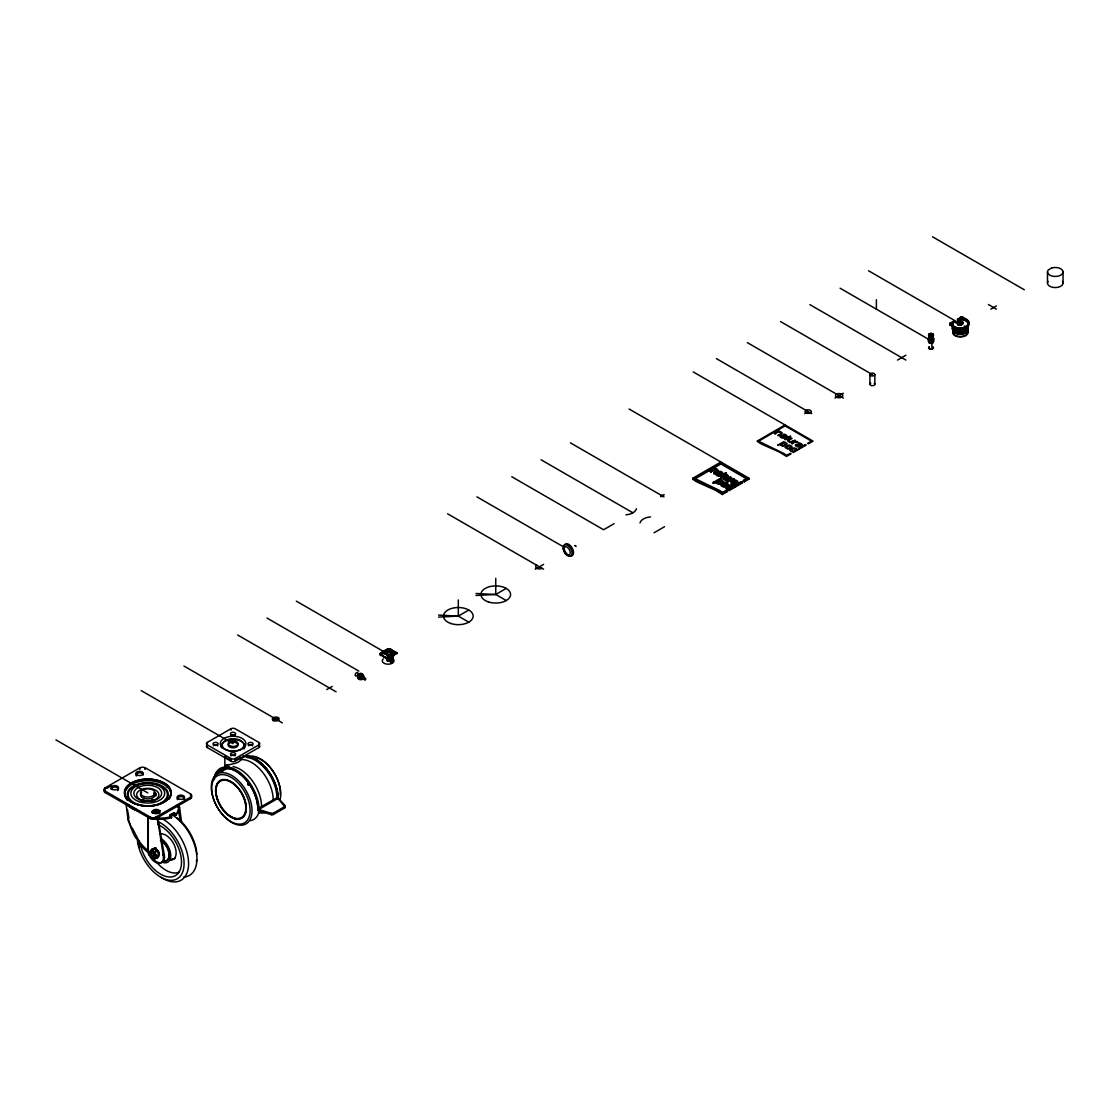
<?xml version="1.0" encoding="UTF-8"?>
<svg xmlns="http://www.w3.org/2000/svg" width="1119" height="1119" viewBox="0 0 1119 1119"><rect width="100%" height="100%" fill="white"/><g stroke="black" fill="none" stroke-linecap="round" stroke-linejoin="round"><path stroke-width="1.5" d="M169.864 815.303L171.473 816.227L171.347 817.765L171.431 816.618A24.996 14.435 0 0 1 159.779 818.115L157.122 816.576M207.267 742.443A2.965 1.706 0 0 0 207.267 744.862L207.253 747.548L230.99 761.242A2.965 1.706 0 0 0 235.172 761.242L258.909 747.548L258.909 744.862A2.951 1.706 0 0 0 258.909 742.443L235.172 728.749A2.965 1.706 0 0 0 230.99 728.749L207.267 742.443L207.267 745.128A2.951 1.706 0 0 0 207.253 747.548M390.741 661.595A1.916 1.357 -57.3 0 0 391.174 662.602A1.916 1.175 -72.4 0 0 392.993 661.399L393.412 655.594L397.231 652.895L390.615 649.076A2.336 1.343 0 0 0 387.314 649.076L380.698 652.895A2.336 1.343 0 0 0 380.698 654.797L387.314 659.385L390.895 657.315L389.482 655.748L386.642 655.37L387.747 654.727M953.262 321.363L953.836 322.426L952.493 323.209A7.903 4.56 0 0 0 960.018 328.329A7.903 4.56 0 0 0 968.243 323.573A7.903 4.56 0 0 0 959.375 319.237L957.486 319.684L960.564 317.153A1.553 0.895 0 0 1 962.76 317.153L966.62 319.377A8.882 5.133 0 0 1 966.62 326.622A8.882 5.133 0 0 1 954.059 326.622L950.199 324.398A1.553 0.895 0 0 1 950.199 323.125L953.262 321.363L958.214 324.23L958.06 325.307M958.032 320.006L957.92 323.769L960.41 325.195M961.767 325.097A52.411 31.318 61.8 0 1 961.878 324.384L962.466 321.782L957.5 318.915M126.083 804.155L127.888 818.507L128.923 817.905L127.412 809.443M363.395 677.89C363.731 674.379 360.262 680.128 363.088 678.394M931.903 335.63L930.015 335.868L932.337 336.539A2.364 1.357 0 0 0 932.966 336.273L929.651 336.036A2.42 1.399 0 0 0 932.379 336.036L932.379 336.371A2.42 1.399 0 0 1 929.651 336.371C929.847 338.148 934.085 336.889 931.344 335.798A2.825 1.637 60 0 0 931.819 335.882L931.973 335.057A2.825 1.637 -60 0 0 932.449 334.595M713.684 472.442L716.831 470.274L714.132 469.421M962.172 323.013L962.214 322.901A7.315 4.224 0 0 0 958.633 322.845L959.165 321.95M929.176 335.434A2.21 1.273 0 0 1 929.176 334.022A2.839 1.637 60 0 0 930.057 335.057L930.057 335.434M727.308 486.933L727.252 487.045A1.441 0.825 0 0 0 727.308 487.576L728.343 488.206A1.469 0.839 0 0 0 729.252 488.276L731.658 486.877A1.469 0.839 0 0 0 731.532 486.359L730.441 485.758A1.441 0.825 0 0 0 729.728 485.702L727.308 486.933A4.238 2.448 0 0 0 725.923 488.094A3.133 1.804 0 0 0 727.126 489.353M959.109 321.083L958.633 321.88A7.315 4.224 0 0 1 962.228 321.908M959.109 322.999L958.633 323.797A7.315 4.224 0 0 1 962.228 323.825M959.053 324.034L958.689 324.664L959.459 324.272M958.633 322.845L959.459 322.356M929.581 335.518A2.825 1.637 -60 0 0 930.057 335.434L930.686 334.707A2.825 1.637 60 0 1 930.211 334.231M727.392 486.821L729.63 486.038A2.14 1.231 0 0 1 730.441 486.094L731.742 486.555A2.07 1.203 0 0 1 732.413 487.758L732.413 486.751A2.07 1.203 0 0 0 731.742 485.548L730.441 485.073A2.14 1.231 0 0 0 729.63 485.031L727.336 485.8M181.642 822.493L179.586 807.652A2.042 1.175 -60 0 0 179.264 806.785L179.264 807.275A1.818 1.049 0 0 0 178.732 808.058A24.996 14.435 0 0 1 176.215 814.954C172.522 808.477 174.494 819.22 176.215 813.835A24.996 14.435 0 0 0 178.746 807.163M393.049 653.342L392.237 659.371L393.049 653.342L391.594 652.503L390.503 653.146L390.503 658.364L393.412 660.042M727.28 485.814L727.77 485.142A2.252 1.301 0 0 0 727.714 484.499L725.504 483.24A2.252 1.301 0 0 0 724.399 483.198L722.231 484.261A1.441 0.825 0 0 0 722.328 484.681L722.51 484.877A2.392 1.385 0 0 0 723.126 485.226L723.461 485.324A1.455 0.839 0 0 0 724.189 485.38L726.693 483.94A1.413 0.811 0 0 0 726.595 483.52L725.448 482.876A1.441 0.825 0 0 0 724.734 482.821L721.084 485.24A2.21 1.273 0 0 0 721.168 485.716L723.378 486.989A2.28 1.315 0 0 0 724.497 487.031L727.28 485.814A4.238 2.448 0 0 0 725.881 487.157A3.133 1.804 0 0 0 727.126 488.332M717.251 473.281L717.447 474.148A3.371 1.944 0 0 0 717.852 474.372L720.706 473.799L720.188 474.708M781.44 436.228L781.621 437.095A3.371 1.944 0 0 0 782.041 437.319L784.433 436.662A9.47 5.469 0 0 1 783.384 436.228L781.719 436.088M176.159 813.891L176.215 814.954M731.183 488.471L731.658 487.898A1.469 0.839 0 0 0 731.532 487.366L730.441 486.765A1.441 0.825 0 0 0 729.728 486.709L727.21 488.164A1.441 0.825 0 0 0 727.308 488.583L728.343 489.213A1.469 0.839 0 0 0 729.252 489.283L730.245 489.003M713.782 473.295L717.908 470.539A2 1.147 0 0 0 717.922 469.966L716.985 469.113A3.343 1.93 0 0 0 715.573 468.581L715.573 469.602A3.343 1.93 0 0 1 716.985 470.12L717.922 470.973A2 1.147 0 0 1 717.908 471.547L713.796 473.729M778.069 435.165C784.839 433.64 777.425 429.948 775.299 434.102L774.474 433.64L779.202 430.913L779.761 431.528A3.343 1.93 0 0 1 781.174 432.06L782.097 432.913A2 1.147 0 0 1 782.097 433.487L778.111 435.739M732.525 482.107L732.316 482.331A1.706 0.979 0 0 1 733.239 482.247L737.127 482.918L734.05 481.464L734.54 480.247A1.427 0.825 0 0 1 735.253 480.149L736.666 480.513A5.903 3.413 0 0 1 737.323 480.876L737.981 482.373L733.127 484.205A3.371 1.944 0 0 1 732.721 483.981L732.623 483.058L734.33 483.058M796.714 445.054L796.896 445.908A3.371 1.944 0 0 0 797.315 446.131L799.651 445.46A9.47 5.469 0 0 1 798.658 445.054L796.994 444.9M721.923 476.107L721.559 478.163L720.608 476.96L726.273 473.589M257.776 808.715L277.204 797.581L285.023 806.869A1.651 0.951 0 0 1 284.702 807.946L273.316 814.52A1.651 0.951 0 0 1 271.455 814.702L257.804 810.408M257.776 810.058L278.127 798.295M790.56 436.48L789.594 437.669M729.84 477.058L727.364 478.498A1.86 1.077 0 0 1 726.259 478.806A1.469 0.853 0 0 1 725.028 478.512A1.497 0.867 0 0 1 724.497 477.799A1.86 1.077 0 0 1 725.042 477.156L727.909 475.505L727.909 476.512L725.042 478.163A1.86 1.077 0 0 0 724.497 478.806A1.497 0.867 0 0 0 725.028 479.519A1.469 0.853 0 0 0 726.259 479.827A1.86 1.077 0 0 0 727.364 479.505L730.595 477.058M722.58 474.652L722.049 473.071A5.903 3.413 0 0 0 721.391 472.708L719.979 472.344A1.427 0.825 0 0 0 719.265 472.442L717.964 472.414A1.706 0.979 0 0 0 716.943 472.526L716.65 472.638A2.728 1.581 0 0 0 716.174 472.917L715.894 473.239A1.497 0.867 0 0 0 715.824 473.575L716.747 474.526M726.483 473.225C720.328 472.456 717.587 480.177 725.266 475.645M716.244 471.882C718.146 469.225 711.348 470.358 711.111 472.176L710.299 470.693L715.013 467.966L715.573 469.602M105.172 787.846L139.791 767.858A3.958 2.28 0 0 1 145.386 767.858L190.524 793.917A3.958 2.28 0 0 1 190.524 797.148L190.524 798.63L155.891 818.618A3.958 2.28 0 0 1 150.296 818.618L105.172 792.56A3.958 2.28 0 0 1 105.172 789.329L105.172 787.846A3.958 2.28 0 0 0 105.172 791.077L105.172 792.56M106.669 788.461L111.187 785.86M966.62 319.377L966.62 320.132A8.882 5.133 0 0 1 966.62 327.391A8.882 5.133 0 0 1 954.059 327.391L950.199 325.167A1.553 0.895 0 0 1 950.199 323.895L953.29 322.118M957.486 319.684L960.564 317.908A1.553 0.895 0 0 1 962.76 317.908L966.62 320.132M930.057 335.7L929.064 336.273A2.364 1.357 0 0 0 929.693 336.637L930.686 335.798A2.839 1.637 -60 0 1 930.155 335.882L930.057 335.057M931.414 334.973L932.337 334.385A2.364 1.357 0 0 1 932.966 334.749L931.344 334.707A2.839 1.637 -60 0 0 932.239 333.658A2.21 1.273 0 0 0 929.791 333.658M380.698 655.566A2.336 1.343 0 0 1 380.698 653.664L387.314 649.845A2.336 1.343 0 0 1 390.615 649.845L397.231 653.664M387.272 651.286L384.516 652.867L389.006 655.454L391.748 653.874L387.272 651.286L387.272 654.755M952.815 325.741L953.234 325M958.633 321.88L959.459 321.405M385.775 653.594L384.67 654.237L382.628 651.776M388.531 652.013L389.636 651.37L385.384 650.195M952.815 326.692L953.234 325.965M952.815 327.643L953.234 326.916M958.214 324.23L958.242 324.202A2.965 1.706 0 0 0 962.438 324.202A2.965 1.706 0 0 0 962.438 321.796L962.438 322.678M958.633 323.797L959.459 323.321M272.994 720.608L278.491 717.433M326.734 689.584L332.231 686.409M535.204 569.221L543.61 564.382M614.079 523.678L603.589 529.749L511.775 476.736M660.742 496.738L664.238 494.724M722.51 492.472L726.119 490.388L726.916 490.849L726.916 491.856L722.356 494.5L715.391 490.206L697.543 482.247A36.158 20.869 0 0 1 692.857 479.212L692.857 478.205L720.902 462.021L720.888 463.965L694.367 479.282L719.433 491.437A37.389 21.597 0 0 1 722.51 493.479L722.51 492.472A37.389 21.597 0 0 0 719.433 490.43L694.367 478.261L694.367 479.282M785.076 424.954L757.045 441.152A36.158 20.869 0 0 0 761.731 444.187L779.565 452.146L786.545 456.426L791.105 453.796L790.294 453.321L786.685 455.405A37.389 21.597 0 0 0 783.608 453.377L758.556 441.208L785.076 425.891L811.443 441.124L807.596 443.334L808.408 443.809L813.065 441.124L693.262 371.942M804.687 413.638L808.184 411.624M897.494 360.066L905.886 355.213M964.13 326.202A7.315 4.224 0 0 1 966.942 331.616A7.315 4.224 0 0 1 957.906 333.784A7.315 4.224 0 0 1 953.234 328.818L952.409 328.343L953.234 327.867M692.857 479.212L720.888 462.958L747.254 478.177L747.254 479.184L720.888 463.965M967.348 331.182A7.469 4.308 0 0 1 960.899 336.973A7.469 4.308 0 0 1 953.024 331.797L953.234 328.818M834.956 398.07L843.348 393.217M438.606 617.087L458.314 616.093L468.805 610.037M476.023 595.476L495.745 594.483L506.236 588.426M990.888 309.124L996.386 305.949M710.299 471.7L715.013 468.973L715.824 469.448M380.698 654.797L387.314 658.615L390.895 656.545M392.237 654.153L393.65 654.965L397.231 652.895M390.503 658.364L391.594 657.72L393.049 658.559M725.42 475.085L726.371 474.54L725.42 474.078L726.315 475.603L726.245 474.61M720.286 479.282A3.609 2.084 0 0 1 721.853 479.841L722.832 480.778A2.168 1.259 0 0 1 722.846 481.268L719.195 483.534A1.427 0.825 0 0 1 718.468 483.478L717.335 482.821A1.441 0.825 0 0 1 717.237 482.401L719.755 480.96A1.441 0.825 0 0 1 720.468 481.002L721.615 481.66A1.427 0.825 0 0 1 721.699 482.079L719.265 483.198A2.126 1.231 0 0 1 718.454 483.142L717.181 482.681A2.07 1.189 0 0 1 716.51 481.464L716.51 482.471L713.265 483.422L713.265 482.415L719.727 478.666L720.538 480.149L720.538 479.142M777.929 445.054L783.901 441.613L784.461 442.229A3.609 2.084 0 0 1 786.028 442.788L787.021 443.725A2.168 1.259 0 0 1 787.021 444.201L783.44 446.131A2.126 1.231 0 0 1 782.643 446.089L781.37 445.614A2.07 1.189 0 0 1 780.698 444.411L777.943 445.068M207.267 744.862L230.99 758.556A2.965 1.706 0 0 0 235.172 758.556L258.909 744.862M727.909 475.505L727.098 475.043L723.42 477.491A2 1.147 0 0 0 723.42 478.051L725.825 479.436A2 1.147 0 0 0 726.804 479.45L728.259 478.918M713.265 483.422L719.727 479.673L719.727 478.666M727.909 476.512L727.098 476.051L723.42 478.498A2 1.147 0 0 0 723.42 479.072L725.825 480.457A2 1.147 0 0 0 726.804 480.457L731.029 478.331L731.029 477.309M727.364 480.541L731.476 478.512A2.126 1.231 0 0 1 732.511 478.512L734.372 479.24L734.372 480.247L727.364 481.562L727.364 480.541L731.574 479.184L734.372 480.247M727.364 481.562L731.476 479.519A2.126 1.231 0 0 1 732.511 479.519L734.372 479.24M105.172 791.077L150.296 817.136A3.958 2.28 0 0 0 155.891 817.136L190.524 797.148M728.315 489.115L728.315 490.122L728.315 489.115L729.126 489.576L742.009 482.135L742.009 483.142L735.98 486.625L734.358 485.618L732.413 486.751M728.315 490.122L729.126 490.584L735.169 487.101L735.169 485.156L741.212 481.674L742.009 482.135M629.074 409.008L748.877 478.177L748.877 479.184L744.219 481.869L743.422 481.408L743.422 480.387L747.254 478.177M654.056 532.77L664.546 526.699M722.356 494.5L722.356 493.479L726.916 490.849M743.422 481.408L748.877 478.177M147.736 816.199L147.736 852.091L149.079 854.944A11.358 6.56 60 0 0 158.87 863.392A11.358 6.56 60 0 0 163.318 855.517L157.737 820.269A2.042 1.175 -60 0 1 158.059 819.024L164.283 854.958A11.358 6.56 60 0 1 159.835 862.833A11.358 6.56 60 0 1 150.044 854.384L148.295 850.678L148.295 818.255M175.641 805.932L179.264 807.275M173.823 812.954L169.864 814.926L169.864 816.408L171.473 817.346M169.864 816.045L173.823 814.072M157.737 823.206L158.702 822.647M180.383 821.36L178.62 811.149L179.586 810.59M129.007 822.283C131.524 828.186 134 838.187 138.812 840.663A41.235 33.346 73.6 0 0 148.254 850.762M154.464 848.384A4.798 2.77 60 0 0 154.03 848.426L151.205 850.048A4.798 2.77 60 0 1 151.638 850.02L154.464 848.384A8.616 4.98 0 0 1 156.128 849.125A8.616 4.98 0 0 1 157.401 850.09A4.798 2.77 60 0 1 157.835 850.622A8.616 6.798 84.9 0 1 158.772 852.412A8.616 6.798 84.9 0 1 159.304 854.426A4.798 2.77 60 0 1 159.318 855A8.616 1.818 -38.8 0 1 157.737 857.252M154.576 858.763L157.401 857.14A4.798 2.77 60 0 0 157.835 857.098L155.009 858.735A4.798 2.77 60 0 1 154.576 858.763A8.616 4.98 0 0 1 152.911 858.035A8.616 4.98 0 0 1 151.638 857.056A4.798 2.77 60 0 1 151.205 856.525A8.616 6.798 84.9 0 1 150.268 854.748A8.616 6.798 84.9 0 1 149.736 852.72A4.798 2.77 60 0 1 149.722 852.146L152.548 850.524A8.616 1.818 -38.8 0 0 153.485 849.349A8.616 1.818 -38.8 0 0 154.016 848.426M149.722 852.72L152.548 851.097A4.798 2.77 60 0 1 152.548 850.524M149.079 854.944L150.044 854.384M151.638 850.006A8.616 4.98 0 0 0 152.911 850.986A8.616 4.98 0 0 0 154.59 851.713L157.401 850.09M155.023 858.721A8.616 1.818 -38.8 0 1 155.555 857.797A8.616 1.818 -38.8 0 1 156.492 856.622A4.798 2.77 60 0 0 156.492 856.049A8.616 6.798 84.9 0 1 155.555 854.273A8.616 6.798 84.9 0 1 155.023 852.258L157.835 850.622M156.492 856.049L159.318 854.426M156.492 856.636L159.318 855M163.318 855.517L164.283 854.958M214.498 776.852A31.598 18.24 60 0 1 239.102 772.725A31.598 18.24 60 0 1 258.293 809.345L271.455 813.359A1.651 0.951 0 0 0 273.316 813.177L284.702 806.603A1.651 0.951 0 0 0 285.023 805.526L278.072 797.931A31.598 18.24 60 0 0 265.874 767.9A31.598 18.24 60 0 0 242.599 756.57M716.552 475.407L715.824 474.582A1.497 0.867 0 0 1 715.894 474.246L716.174 473.924A2.728 1.581 0 0 1 716.65 473.645L716.943 473.533A1.706 0.979 0 0 1 717.964 473.421L721.853 474.106L718.776 472.652L719.265 471.421A1.427 0.825 0 0 1 719.979 471.337L721.391 471.7A5.903 3.413 0 0 1 722.049 472.05L722.706 473.561L717.852 475.379A3.371 1.944 0 0 1 717.447 475.155L717.349 474.246L719.055 474.246M734.05 481.464L734.54 481.254A1.427 0.825 0 0 1 735.253 481.156L736.666 481.52A5.903 3.413 0 0 1 737.323 481.883L738.162 483.212L735.91 484.597A2.294 1.329 0 0 1 734.106 485.059M225.003 765.718L226.08 765.34M718.776 471.645L721.895 472.987L718.72 472.54M719.587 473.127L719.587 472.106M734.05 480.457L737.155 481.855L733.239 481.226A1.706 0.979 0 0 0 732.218 481.338L731.924 481.464A2.728 1.581 0 0 0 731.448 481.743L731.169 482.051A1.497 0.867 0 0 0 731.099 482.387L732.022 483.338A4.056 2.35 0 0 0 734.078 484.107M734.861 481.939L734.861 480.932M729.77 478.107L731.029 478.331M726.105 475.729L725.434 475.743M930.393 337.728C927.637 339.728 934.729 339.071 931.595 337.714A1.734 0.993 0 0 1 932.435 339.309A1.734 0.993 0 0 1 929.637 339.337A1.734 0.993 0 0 1 930.421 337.798L930.476 337.7M717.531 473.141L719.195 473.281A9.47 5.469 0 0 0 720.16 473.687L720.258 473.715M732.805 481.953L734.47 482.107A9.47 5.469 0 0 0 735.435 482.499L735.98 483.632A2.294 1.329 0 0 1 734.106 484.051M225.688 765.76L225.003 765.928M386.642 660.588L389.482 660.951L389.482 655.748M226.681 765.186L226.5 765.228A11.903 0.839 -6.5 0 1 226.709 765.228M229.759 764.585C233.116 763.927 241.466 762.445 240.991 758.542M229.423 764.641L227.87 764.934A11.288 0.727 -7 0 0 226.625 765.2M476.023 593.49L495.745 594.483L506.236 600.539M438.606 615.1L458.314 616.093L468.805 622.15M240.012 758.234L240.809 758.416M725.462 474.736C726.874 474.946 724.553 474.106 724.86 475.407M735.435 482.499L733.127 483.184A3.371 1.944 0 0 1 732.721 482.96L731.924 482.471A2.728 1.581 0 0 0 731.448 482.751L731.169 483.072A1.497 0.867 0 0 0 731.099 483.394L731.826 484.233A4.21 2.434 0 0 0 734.078 485.128M277.61 799.008L276.911 797.665A30.451 17.582 60 0 0 246.809 757.479M258.321 809.359L258.993 809.345A32.087 18.533 60 0 0 237.746 770.935A32.087 18.533 60 0 0 213.785 779.915M713.6 482.611L714.565 482.583L713.265 482.415M932.533 236.794L1024.347 289.807M988.413 304.522L996.386 309.124M868.526 270.756L960.34 323.769M930.686 334.959L929.693 334.385A2.364 1.357 0 0 0 929.064 334.749L930.057 335.322M840.103 288.212L928.91 339.491A2.574 1.483 0 0 0 933.12 339.589A2.574 1.483 0 0 0 931.623 337.295M809.862 304.62L905.886 360.066M780.544 321.559L872.358 374.571M747.324 342.624L843.348 398.07M716.356 358.612L811.681 413.638M789.454 437.585C785.02 441.306 780.922 439.152 790.574 436.046M720.902 463.028L748.877 479.184M743.422 480.387L744.219 481.869M742.009 483.142L741.212 481.674M710.299 470.693L711.111 472.176M735.169 485.156L735.98 486.625M735.169 487.101L734.358 485.618M719.727 479.673L720.538 480.149M570.424 442.872L663.987 496.892M541.092 459.797L632.92 512.81M476.918 496.85L564.214 547.261M447.586 513.789L543.61 569.221M296.311 601.127L388.139 654.139M390.895 657.315L390.657 661.637L389.384 660.895M266.993 618.052L358.807 671.064M237.662 634.991L336.12 691.822M183.922 666.015L282.38 722.86M141.26 690.633L233.088 743.645M176.075 805.624L179.586 807.652M55.95 739.897L147.778 792.909M155.723 817.429L158.702 819.15M154.87 818.618L157.737 820.269M726.916 491.856L726.119 490.388M780.936 437.459L780.041 436.634A1.497 0.867 0 0 1 780.069 436.186L780.363 435.864A2.728 1.581 0 0 1 780.824 435.585L781.132 435.473A1.706 0.979 0 0 1 782.139 435.361L786.042 436.032L783.454 434.368A1.427 0.825 0 0 1 784.167 434.27L785.58 434.648A5.903 3.413 0 0 1 786.237 434.997L787.133 436.228L784.825 437.711A2.294 1.329 0 0 1 783.02 438.172A4.056 2.35 0 0 1 781.02 437.431M257.804 809.065L257.832 809.079A30.94 17.862 60 0 0 239.088 773.257A30.94 17.862 60 0 0 214.974 777.173M726.385 474.12L725.937 472.847M722.356 493.479L715.391 489.199L697.543 481.24A36.158 20.869 0 0 1 692.857 478.205M713.712 472.624L714.244 473.98M931.945 335.28L931.973 335.322A2.839 1.637 60 0 0 932.505 335.518M138.812 840.663L132.336 828.116M224.821 756.444L224.835 765.83M171.473 816.604L171.473 817.709M1063.05 271.903L1063.05 283.009M1047.482 271.791L1047.482 282.897M962.76 317.153L962.76 317.908M960.564 317.153L960.564 317.908M959.095 320.663L959.095 319.586A7.679 4.434 0 0 1 968.005 323.713A7.679 4.434 0 0 1 959.92 328.385A7.679 4.434 0 0 1 952.773 323.237M958.242 324.202L958.242 325.097M954.059 326.622L954.059 327.391M950.199 323.125L950.199 323.895M950.199 324.398L950.199 325.167M931.917 341.225L931.917 348.219M876.387 299.682L876.387 309.166M874.834 374.571A2.476 1.427 0 0 1 871.128 375.802A2.476 1.427 0 0 1 871.128 373.326A2.476 1.427 0 0 1 874.834 374.571L874.834 384.265M869.897 374.571L869.897 384.265M733.56 479.701L733.56 480.722M729.126 489.576L729.126 490.584M728.161 481.016L728.161 482.023M727.098 475.043L727.098 476.051M721.559 477.156L721.559 478.163M715.013 467.966L715.013 468.973M713.74 482.121L713.754 483.128M495.745 578.327L495.745 594.483M458.314 599.938L458.314 616.093M393.65 654.965L393.65 655.72M391.594 652.503L391.594 657.72M390.615 649.076L390.615 649.845M388.083 656.21L388.083 661.413M387.314 649.076L387.314 649.845M387.314 658.615L387.314 659.385M380.698 652.895L380.698 653.664M285.023 805.526L285.023 806.869M284.702 806.603L284.702 807.946M279.596 798.798L279.596 800.141M273.316 813.177L273.316 814.52M271.455 813.359L271.455 814.702M259.804 810.226L259.804 811.569M258.909 742.443L258.909 743.785M257.832 810.422L257.832 808.673A30.451 17.582 60 0 0 240.095 773.97A30.451 17.582 60 0 0 216.107 775.957M235.172 758.556L235.172 761.242M230.99 728.749L230.99 730.092M230.99 758.556L230.99 761.242M190.524 793.917L190.524 795.399M178.732 806.953L178.732 808.058M178.62 807.652L178.62 811.149M175.487 813.905L175.487 815.024M173.235 812.981L173.235 814.1M159.416 818.115L159.416 819.22A1.818 1.049 0 0 0 158.059 819.528M155.891 817.136L155.891 818.618M150.296 817.136L150.296 818.618M145.386 767.858L145.386 769.34A3.958 2.28 0 0 0 144.841 769.075M139.791 767.858L139.791 769.34M171.347 817.765A24.996 14.435 0 0 1 159.416 819.22M147.694 852.174A45.082 36.451 73.6 0 1 137.861 841.194M131.692 828.466A54.118 39.92 74.4 0 1 128.181 818.087M128.783 822.367A53.992 39.473 74.3 0 1 127.664 818.562M159.919 810.688A21.82 12.589 0 0 1 152.142 812.562M155.401 810.771A21.82 12.589 0 0 1 152.408 811.289M137.315 810.03A21.82 12.589 0 0 1 128.629 805.009M156.128 850.762A2.322 1.343 60 0 1 156.478 850.999M156.087 850.02A2.322 1.343 60 0 1 158.269 851.461A2.322 1.343 60 0 1 158.352 854.035M159.877 810.855A20.45 11.805 0 0 1 152.897 812.772M156.268 810.702A20.45 11.805 0 0 1 152.114 811.499M136.714 809.904A20.45 11.805 0 0 1 131.399 807.037M153.625 793.889A14.085 8.127 0 0 1 156.212 794.77M154.52 792.825A14.085 8.127 0 0 1 156.212 793.455M154.17 795.259A13.358 7.707 0 0 1 155.779 795.847M154.17 794.518A13.358 7.707 0 0 1 155.779 795.105M141.498 801.47A6.546 3.777 0 0 1 143.847 799.512M151.694 799.512A6.546 3.777 0 0 1 153.904 801.218M141.498 800.644A6.546 3.777 0 0 1 142.533 799.456M153.009 799.456A6.546 3.777 0 0 1 153.904 800.393M153.89 792.49A7.274 4.196 0 0 1 152.534 797.931A7.274 4.196 0 0 1 143.008 797.931A7.274 4.196 0 0 1 141.651 792.49M124.908 791.846A23.401 13.512 0 0 1 127.58 787.888M166.507 786.629A23.401 13.512 0 0 1 167.528 787.468M170.228 790.909A23.401 13.512 0 0 1 171.179 794.966M158.66 810.576A22.842 13.19 0 0 1 152.576 811.876M139.763 811.331A22.842 13.19 0 0 1 127.566 805.134M160.395 840.229A12.183 7.036 60 0 1 168.927 853.685A12.183 7.036 60 0 1 162.828 861.126M160.786 839.991A12.197 7.05 60 0 1 169.361 853.825A12.197 7.05 60 0 1 162.661 860.763M157.415 858.399A7.959 4.588 60 0 1 156.184 857.532M152.841 853.042A7.959 4.588 60 0 1 151.792 848.901M162.996 854.426A7.959 4.588 60 0 1 163.038 854.916M158.325 856.035A4.588 2.644 60 0 1 157.178 855.503M155.121 847.936A4.588 2.644 60 0 1 156.059 847.712M157.653 824.465A29.542 17.051 60 0 1 181.222 857.937A29.542 17.051 60 0 1 164.577 876.009A29.542 17.051 60 0 1 140.211 843.39M179.362 872.079A28.493 16.449 60 0 1 157.359 863.127M159.667 834.033A14.463 8.351 60 0 1 174.83 846.37A14.463 8.351 60 0 1 169.57 860.133M160.786 838.453A14.085 8.141 60 0 1 170.745 855.28A14.085 8.141 60 0 1 161.514 861.854M175.012 858.427A14.463 8.351 60 0 1 171.85 858.832M176.816 817.751A33.178 19.149 60 0 1 196.874 854.203M196.692 859.896A33.178 19.149 60 0 1 196.398 861.616M158.954 822.059A33.178 19.149 60 0 1 183.978 860.959A33.178 19.149 60 0 1 163.416 878.555A33.178 19.149 60 0 1 137.399 840.495M171.235 814.24A36.354 20.995 60 0 1 196.133 850.972A36.354 20.995 60 0 1 183.544 877.1M162.87 819.066A36.354 20.995 60 0 1 188.565 864.637A36.354 20.995 60 0 1 161.038 877.296M139.483 847.587A36.354 20.995 60 0 1 137.749 840.565M155.709 850.23A2.728 1.581 60 0 1 157.989 853.168M153.191 849.978A4.322 2.49 60 0 1 156.702 849.517A4.322 2.49 60 0 1 159.164 854.734A4.322 2.49 60 0 1 156.128 856.175A8.616 4.98 0 0 1 157.401 857.14M152.548 851.097A8.616 6.798 84.9 0 1 152.757 851.433M154.576 851.713A4.798 2.77 60 0 1 155.009 852.258M149.736 852.146A8.616 1.818 -38.8 0 1 151.303 849.908M190.762 795.539A3.958 2.28 0 0 1 190.524 798.63M177.459 799.595A3.707 2.14 0 0 1 180.858 796.602A3.707 2.14 0 0 1 184.271 799.595M152.38 813.051A3.707 2.14 0 0 1 156.1 810.897A3.707 2.14 0 0 1 159.807 813.051M111.131 789.427A3.707 2.14 0 0 1 114.837 787.077A3.707 2.14 0 0 1 118.516 789.441M118.068 790.252A3.707 2.14 0 0 1 117.663 790.587M136.406 776.026A3.707 2.14 0 0 1 138.588 772.851A3.707 2.14 0 0 1 143.302 774.921M127.552 800.505A23.135 13.358 0 0 1 146.631 780.684A23.135 13.358 0 0 1 168.997 799.33M255.873 757.535A27.15 15.68 60 0 1 280.282 794.924M265.567 812.422A28.8 16.631 60 0 1 258.335 812.604M247.551 756.668A28.8 16.631 60 0 1 271.623 769.201A28.8 16.631 60 0 1 279.974 800.113M261.286 810.799A26.338 15.204 60 0 1 259.58 810.702M248.152 785.09A6.588 3.805 60 0 1 248.25 782.699M249.173 785.02A3.287 1.902 60 0 1 250.18 784.909M236.207 819.64A26.338 15.204 60 0 1 234.542 818.758M259.356 810.338A28.8 16.631 60 0 1 250.474 820.619M222.275 771.788A28.8 16.631 60 0 1 231.829 768.305M242.935 757.143A30.94 17.862 60 0 1 265.707 768.291A30.94 17.862 60 0 1 277.61 797.665M241.466 758.22A30.451 17.582 60 0 1 242.711 757.815M240.459 759.675A30.451 17.582 60 0 1 262.21 771.802A30.451 17.582 60 0 1 273.19 799.805M242.907 756.136A32.087 18.533 60 0 1 266.154 768.375A32.087 18.533 60 0 1 278.072 798.337M240.529 757.101A8.225 4.756 0 0 1 236.459 759.451M230.164 759.577A8.225 4.756 0 0 1 225.548 757.101M220.541 772.264A30.451 17.582 60 0 1 228.822 766.403M233.088 766.557A30.451 17.582 60 0 1 261.552 806.533M248.222 784.811A6.588 3.805 60 0 1 248.292 782.894M214.498 779.342A5.609 2.784 17.4 0 1 213.897 778.432M221.492 747.744A11.847 6.84 0 0 1 234.277 739.533A11.847 6.84 0 0 1 243.956 749.059M259.076 745.24A2.951 1.706 0 0 1 258.909 747.548M230.766 735.798A2.56 1.483 0 0 1 233.018 735.001A2.56 1.483 0 0 1 235.298 735.77M248.376 745.772A2.56 1.483 0 0 1 252.782 745.869M230.878 755.871A2.56 1.483 0 0 1 235.158 755.829M213.393 745.772A2.56 1.483 0 0 1 217.799 745.869M360.192 678.352A3.119 1.804 -60 0 1 357.59 677.513A3.119 1.804 -60 0 1 359.926 673.47A3.119 1.804 -60 0 1 361.955 675.303M362.248 678.59A3.119 1.804 -60 0 1 359.045 678.506A3.119 1.804 -60 0 1 361.731 674.156A3.119 1.804 -60 0 1 363.088 677.247M357.199 675.275A1.944 1.119 -60 0 1 355.213 675.261A1.944 1.119 -60 0 1 356.779 672.533A1.944 1.119 -60 0 1 357.786 674.253M363.465 678.66A1.944 1.119 -60 0 1 361.381 678.939A1.944 1.119 -60 0 1 362.78 676.128A1.944 1.119 -60 0 1 363.983 677.61M359.912 677.596A1.944 1.119 -60 0 1 358.416 676.883A1.944 1.119 -60 0 1 359.926 674.435A1.944 1.119 -60 0 1 361.143 675.596M361.997 677.82A1.944 1.119 -60 0 1 359.926 678.184A1.944 1.119 -60 0 1 361.143 675.386A1.944 1.119 -60 0 1 362.598 676.422M393.245 659.175A5.847 3.371 0 0 1 391.72 663.483A5.847 3.371 0 0 1 384.125 663.273A5.847 3.371 0 0 1 383.327 658.895M387.775 655.216A3.119 1.804 -60 0 1 389.3 656.238M386.573 655.244A3.889 2.252 -60 0 1 389.734 655.412M389.985 658.587A1.944 1.119 -60 0 1 391.748 659.077A1.944 1.119 -60 0 1 389.985 661.637M967.431 324.972A7.315 4.224 0 0 1 961.403 330.161A7.315 4.224 0 0 1 953.038 326.188A7.315 4.224 0 0 0 960.634 331.168A7.315 4.224 0 0 0 967.431 325.923A7.987 4.616 0 0 1 961.753 332.441A7.987 4.616 0 0 1 952.409 327.391M967.431 326.874A7.315 4.224 0 0 1 961.151 332.091A7.315 4.224 0 0 1 953.038 327.797M966.075 326.23A7.315 4.224 0 0 1 962.424 332.902A7.315 4.224 0 0 1 953.066 328.454M958.633 324.748A7.315 4.224 0 0 1 959.151 324.692M965.277 329.434A7.469 4.308 0 0 1 965.655 329.643M963.921 328.119A7.679 4.434 0 0 1 967.473 333.672A7.679 4.434 0 0 1 958.298 336.301A7.679 4.434 0 0 1 952.773 331.322M964.858 326.23A7.679 4.434 0 0 1 967.166 331.825A7.679 4.434 0 0 1 957.948 334.022A7.679 4.434 0 0 1 952.773 329.084M967.473 326.776A7.987 4.616 0 0 1 961.753 333.392A7.987 4.616 0 0 1 952.409 328.343M967.711 325.167A7.987 4.616 0 0 1 961.473 331.504A7.987 4.616 0 0 1 952.409 326.44M968.201 325.167A7.987 4.616 0 0 1 960.62 330.595A7.987 4.616 0 0 1 952.409 325.489M968.327 324.874A7.987 4.616 0 0 1 960.62 329.643A7.987 4.616 0 0 1 952.367 325.181M968.019 325.014A7.679 4.434 0 0 1 960.298 329.462A7.679 4.434 0 0 1 952.675 324.958M932.868 334.022A2.21 1.273 0 0 1 932.868 335.434M932.239 335.784A2.21 1.273 0 0 1 929.791 335.784M928.854 339.547A2.574 1.483 0 0 1 930.504 337.281A2.811 1.623 0 0 0 928.7 339.854A2.811 1.623 0 0 0 933.4 339.798A2.811 1.623 0 0 0 931.47 337.323M932.365 339.281A2.811 1.623 0 0 1 933.274 341.687A2.811 1.623 0 0 1 929.022 341.854A2.811 1.623 0 0 1 929.329 339.407M931.567 339.393A2.336 1.343 0 0 1 932.98 341.435A2.336 1.343 0 0 1 929.19 341.547A2.336 1.343 0 0 1 930.225 339.435M932.714 341.491A1.93 1.119 0 0 1 931.022 343.141A1.93 1.119 0 0 1 929.316 341.491M932.686 340.47A1.93 1.119 0 0 1 931.05 342.148A1.93 1.119 0 0 1 929.316 340.512M932.728 346.722A2.42 1.399 0 0 1 932.728 348.694A2.42 1.399 0 0 1 929.302 348.694A2.42 1.399 0 0 1 929.302 346.722M932.728 341.029A2.42 1.399 0 0 1 932.728 343.001A2.42 1.399 0 0 1 929.302 343.001A2.42 1.399 0 0 1 929.302 341.029M932.714 347.198A2.126 1.231 0 0 1 932.449 348.848A2.126 1.231 0 0 1 929.581 348.848A2.126 1.231 0 0 1 929.316 347.198M874.261 383.341A2.476 1.427 0 0 1 873.953 385.356A2.476 1.427 0 0 1 870.47 385.174A2.476 1.427 0 0 1 870.778 383.16M1062.518 281.428A7.791 4.49 0 0 1 1055.217 287.569A7.791 4.49 0 0 1 1048.055 281.373M728.595 488.947A3.497 2.014 0 0 1 727.07 488.388M716.831 474.484A4.056 2.35 0 0 0 718.804 475.295A2.294 1.329 0 0 0 720.636 474.764M720.286 480.289A3.609 2.084 0 0 1 721.853 480.848L722.762 481.632A2.182 1.259 0 0 1 722.846 482.275L719.265 484.205A2.126 1.231 0 0 1 718.454 484.163L717.181 483.688A2.07 1.189 0 0 1 716.51 482.471M728.595 489.968A3.497 2.014 0 0 1 727.07 489.395M735.295 483.632A9.008 5.203 0 0 1 734.176 483.17M720.636 475.785A2.294 1.329 0 0 1 718.832 476.246A4.21 2.434 0 0 1 716.65 475.365M720.021 474.82A9.008 5.203 0 0 1 718.902 474.344M636.417 508.767A12.365 7.134 0 0 1 625.927 514.824M639.984 522.951A12.365 7.134 0 0 1 650.489 516.894M788.881 440.858A1.469 0.853 0 0 0 790.434 441.753A1.86 1.077 0 0 0 791.539 441.432L795.217 440.257L790.979 442.383A2 1.147 0 0 1 790 442.383L787.608 440.998A2 1.147 0 0 1 787.608 440.438L791.287 437.991L792.084 438.452L789.231 440.103A1.86 1.077 0 0 0 788.671 440.732M791.245 451.335A3.497 2.014 0 0 0 792.77 451.894L793.315 452.524L799.358 449.027L796.588 449.684A2.07 1.203 0 0 0 795.917 448.495L794.63 448.02A2.14 1.231 0 0 0 793.819 447.978L791.525 448.733A4.238 2.448 0 0 0 790.07 450.104M791.315 451.279A3.133 1.804 0 0 1 790.084 450.132M542.03 568.312A3.707 2.14 0 0 1 536.784 568.312A3.707 2.14 0 0 1 536.784 565.277M575.082 545.596L576.005 546.464L575.096 545.512M364.332 679.569C366.165 681.849 366.235 675.33 364.332 679.569M661.007 495.829C663.665 498.389 663.889 493.381 661.021 495.773M802.449 444.858L800.099 446.537A2.294 1.329 0 0 1 798.295 446.999A4.056 2.35 0 0 1 796.294 446.257L795.287 445.334A1.497 0.867 0 0 1 795.343 444.998L795.637 444.677A2.728 1.581 0 0 1 796.099 444.397L796.406 444.285A1.706 0.979 0 0 1 797.413 444.173L801.316 444.858L798.728 443.194A1.427 0.825 0 0 1 799.442 443.096L800.854 443.46A5.903 3.413 0 0 1 801.512 443.823L802.449 444.858M721.112 484.079L721.084 484.233A2.21 1.273 0 0 0 721.168 484.709L723.378 485.982A2.28 1.315 0 0 0 724.497 486.024L726.693 484.947A1.413 0.811 0 0 0 726.595 484.541L725.448 483.884A1.441 0.825 0 0 0 724.734 483.828L722.259 485.17A1.441 0.825 0 0 0 722.328 485.688L722.51 485.884A2.392 1.385 0 0 0 723.126 486.233L723.461 486.345A1.455 0.839 0 0 0 724.189 486.401L727.77 484.135A2.252 1.301 0 0 0 727.714 483.492L725.504 482.219A2.252 1.301 0 0 0 724.399 482.191L721.112 484.079M785.3 447.013L785.258 447.18A2.21 1.273 0 0 0 785.356 447.656L787.552 448.929A2.28 1.315 0 0 0 788.671 448.971L791.958 447.082A2.252 1.301 0 0 0 791.888 446.439L789.692 445.166A2.252 1.301 0 0 0 788.587 445.138L785.3 447.013M786.447 447.096L786.419 447.208A1.441 0.825 0 0 0 786.503 447.628L786.699 447.824A2.392 1.385 0 0 0 787.314 448.173L787.65 448.271A1.455 0.839 0 0 0 788.377 448.327L790.867 446.887A1.413 0.811 0 0 0 790.783 446.467L789.636 445.81A1.441 0.825 0 0 0 788.909 445.768L786.503 446.985M717.279 481.282L717.237 481.394A1.441 0.825 0 0 0 717.335 481.813L718.468 482.471A1.427 0.825 0 0 0 719.195 482.527L721.699 481.072A1.427 0.825 0 0 0 721.615 480.652L720.468 479.995A1.441 0.825 0 0 0 719.755 479.939L717.279 481.282M781.454 444.229L781.426 444.341A1.441 0.825 0 0 0 781.51 444.761L782.657 445.418A1.427 0.825 0 0 0 783.37 445.46L785.888 444.019A1.427 0.825 0 0 0 785.79 443.6L784.657 442.942A1.441 0.825 0 0 0 783.943 442.886L781.454 444.229M791.427 449.992L791.399 450.104A1.441 0.825 0 0 0 791.483 450.509L792.518 451.139A1.469 0.839 0 0 0 793.441 451.223L795.847 449.824A1.469 0.839 0 0 0 795.721 449.292L794.63 448.705A1.441 0.825 0 0 0 793.903 448.649L791.427 449.992M1051.748 267.945L1048.321 269.931A7.791 4.49 0 0 0 1054.056 276.407A7.791 4.49 0 0 0 1062.952 271.26A7.791 4.49 0 0 0 1051.748 267.945M794.084 442.019L791.539 443.488L792.35 443.949C792.965 440.9 801.162 443.194 796.7 441.459A2.126 1.231 0 0 0 795.651 441.459L794.084 442.019M805.386 444.607L799.358 448.104L800.169 448.565L806.198 445.082L805.386 444.607M164.479 857.084L163.514 857.686L164.479 857.126M933.008 334.427L933.008 334.105A2.42 1.399 0 0 1 933.008 335.672L933.008 336.008A2.42 1.399 0 0 0 933.008 334.427M932.379 334.077L932.379 333.742A2.42 1.399 0 0 0 929.651 333.742L929.651 334.077A2.42 1.399 0 0 1 932.379 334.077M929.022 334.427L929.022 334.105A2.42 1.399 0 0 0 929.022 335.672L929.022 336.008A2.42 1.399 0 0 1 929.022 334.427M135.847 803.974A23.135 13.358 0 0 0 170.899 792.784A23.135 13.358 0 0 0 136.574 780.852A23.135 13.358 0 0 0 135.847 803.974M136.294 804.225A20.478 11.819 0 0 0 168.2 795.273A20.478 11.819 0 0 0 138.826 783.804A20.478 11.819 0 0 0 136.294 804.225M139.05 801.638A16.911 9.763 0 0 0 164.689 793.455A16.911 9.763 0 0 0 139.581 784.727A16.911 9.763 0 0 0 139.05 801.638M137.945 804.323A19.652 11.344 0 0 0 167.416 794.504A19.652 11.344 0 0 0 137.945 784.685A19.652 11.344 0 0 0 137.945 804.323M142.029 800.267A11.12 6.42 0 0 0 158.898 794.882A11.12 6.42 0 0 0 142.393 789.147A11.12 6.42 0 0 0 142.029 800.267M140.616 800.141A13.876 8.015 0 0 0 161.654 793.427A13.876 8.015 0 0 0 141.05 786.265A13.876 8.015 0 0 0 140.616 800.141M144.141 796.546A7.274 4.196 0 0 0 155.037 792.909A7.274 4.196 0 0 0 144.141 789.273A7.274 4.196 0 0 0 144.141 796.546M136.07 804.239A23.401 13.512 0 0 0 171.179 792.532A23.401 13.512 0 0 0 136.07 780.838A23.401 13.512 0 0 0 136.07 804.239M150.561 854.412A2.238 1.287 60 0 0 153.149 856.944A2.238 1.287 60 0 0 152.632 853.545A2.238 1.287 60 0 0 150.561 854.412M150.575 854.133A2.728 1.581 60 0 0 153.751 857.168A2.728 1.581 60 0 0 153.065 853A2.728 1.581 60 0 0 150.575 854.133M151.023 853.867A2.728 1.581 60 0 0 154.198 856.902A2.728 1.581 60 0 0 153.513 852.734A2.728 1.581 60 0 0 151.023 853.867M149.918 853.475A4.322 2.49 60 0 0 154.94 858.315A4.322 2.49 60 0 0 153.876 851.713A4.322 2.49 60 0 0 149.918 853.475M178.69 798.994A3.707 2.14 0 0 0 184.551 797.483A3.707 2.14 0 0 0 179.348 795.301A3.707 2.14 0 0 0 178.69 798.994M153.918 813.289A3.707 2.14 0 0 0 159.793 811.779A3.707 2.14 0 0 0 154.59 809.61A3.707 2.14 0 0 0 153.918 813.289M112.963 789.58A3.707 2.14 0 0 0 118.53 787.734A3.707 2.14 0 0 0 112.963 785.874A3.707 2.14 0 0 0 112.963 789.58M137.735 775.285A3.707 2.14 0 0 0 143.302 773.425A3.707 2.14 0 0 0 137.735 771.578A3.707 2.14 0 0 0 137.735 775.285M216.121 793.399A21.401 12.351 60 0 0 240.585 818.339A21.401 12.351 60 0 0 236.459 786.084A21.401 12.351 60 0 0 216.121 793.399M216.191 793.581A21.065 12.169 60 0 0 240.291 818.143A21.065 12.169 60 0 0 236.221 786.363A21.065 12.169 60 0 0 216.191 793.581M215.729 793.399A21.723 12.547 60 0 0 240.585 818.73A21.723 12.547 60 0 0 236.389 785.958A21.723 12.547 60 0 0 215.729 793.399M211.561 791.021A28.8 16.631 60 0 0 244.501 824.591A28.8 16.631 60 0 0 238.934 781.16A28.8 16.631 60 0 0 211.561 791.021M211.939 791.916A27.15 15.68 60 0 0 243.005 823.57A27.15 15.68 60 0 0 237.76 782.615A27.15 15.68 60 0 0 211.939 791.916M230.612 747.464A4.938 2.853 0 0 0 238.025 745.002A4.938 2.853 0 0 0 230.612 742.526A4.938 2.853 0 0 0 230.612 747.464M230.612 746.121A4.938 2.853 0 0 0 238.025 743.645A4.938 2.853 0 0 0 230.612 741.184A4.938 2.853 0 0 0 230.612 746.121M227.661 750.429A10.854 6.266 0 0 0 243.942 745.002A10.854 6.266 0 0 0 227.661 739.575A10.854 6.266 0 0 0 227.661 750.429M226.667 750.066A12.827 7.413 0 0 0 245.914 743.645A12.827 7.413 0 0 0 226.667 737.239A12.827 7.413 0 0 0 226.667 750.066M231.731 735.071A2.56 1.483 0 0 0 235.605 733.812A2.56 1.483 0 0 0 231.787 732.497A2.56 1.483 0 0 0 231.731 735.071M249.229 745.17A2.56 1.483 0 0 0 253.09 743.911A2.56 1.483 0 0 0 249.271 742.596A2.56 1.483 0 0 0 249.229 745.17M231.731 755.269A2.56 1.483 0 0 0 235.605 754.01A2.56 1.483 0 0 0 231.787 752.695A2.56 1.483 0 0 0 231.731 755.269M214.247 745.17A2.56 1.483 0 0 0 218.121 743.911A2.56 1.483 0 0 0 214.288 742.596A2.56 1.483 0 0 0 214.247 745.17M274.043 720.734A3.413 1.972 0 0 0 279.149 719.027A3.413 1.972 0 0 0 274.043 717.321A3.413 1.972 0 0 0 274.043 720.734M385.216 657.049A5.847 3.371 0 0 0 393.972 654.139A5.847 3.371 0 0 0 385.216 651.216A5.847 3.371 0 0 0 385.216 657.049M450.887 623.507A14.841 8.574 0 0 0 473.155 616.093A14.841 8.574 0 0 0 450.887 608.666A14.841 8.574 0 0 0 450.887 623.507M488.318 601.896A14.841 8.574 0 0 0 510.586 594.483A14.841 8.574 0 0 0 488.318 587.055A14.841 8.574 0 0 0 488.318 601.896M930.029 336.945A1.804 1.049 0 0 0 932.826 336.134A1.804 1.049 0 0 0 930.197 335.14A1.804 1.049 0 0 0 930.029 336.945M930.183 336.945A1.525 0.881 0 0 0 932.547 336.26A1.525 0.881 0 0 0 930.323 335.42A1.525 0.881 0 0 0 930.183 336.945M837.068 397.413A3.707 2.14 0 0 0 842.845 395.79A3.707 2.14 0 0 0 837.53 393.72A3.707 2.14 0 0 0 837.068 397.413M806.631 413.177A3.091 1.79 0 0 0 811.275 411.624A3.091 1.79 0 0 0 806.631 410.072A3.091 1.79 0 0 0 806.631 413.177M563.123 548.772A6.392 3.693 60 0 0 570.438 556.227A6.392 3.693 60 0 0 569.207 546.59A6.392 3.693 60 0 0 563.123 548.772M563.99 548.002A6.798 3.93 60 0 0 571.767 555.933A6.798 3.93 60 0 0 570.452 545.68A6.798 3.93 60 0 0 563.99 548.002M563.78 549.611A4.602 2.658 60 0 0 569.025 554.968A4.602 2.658 60 0 0 568.144 548.044A4.602 2.658 60 0 0 563.78 549.611"/></g></svg>
